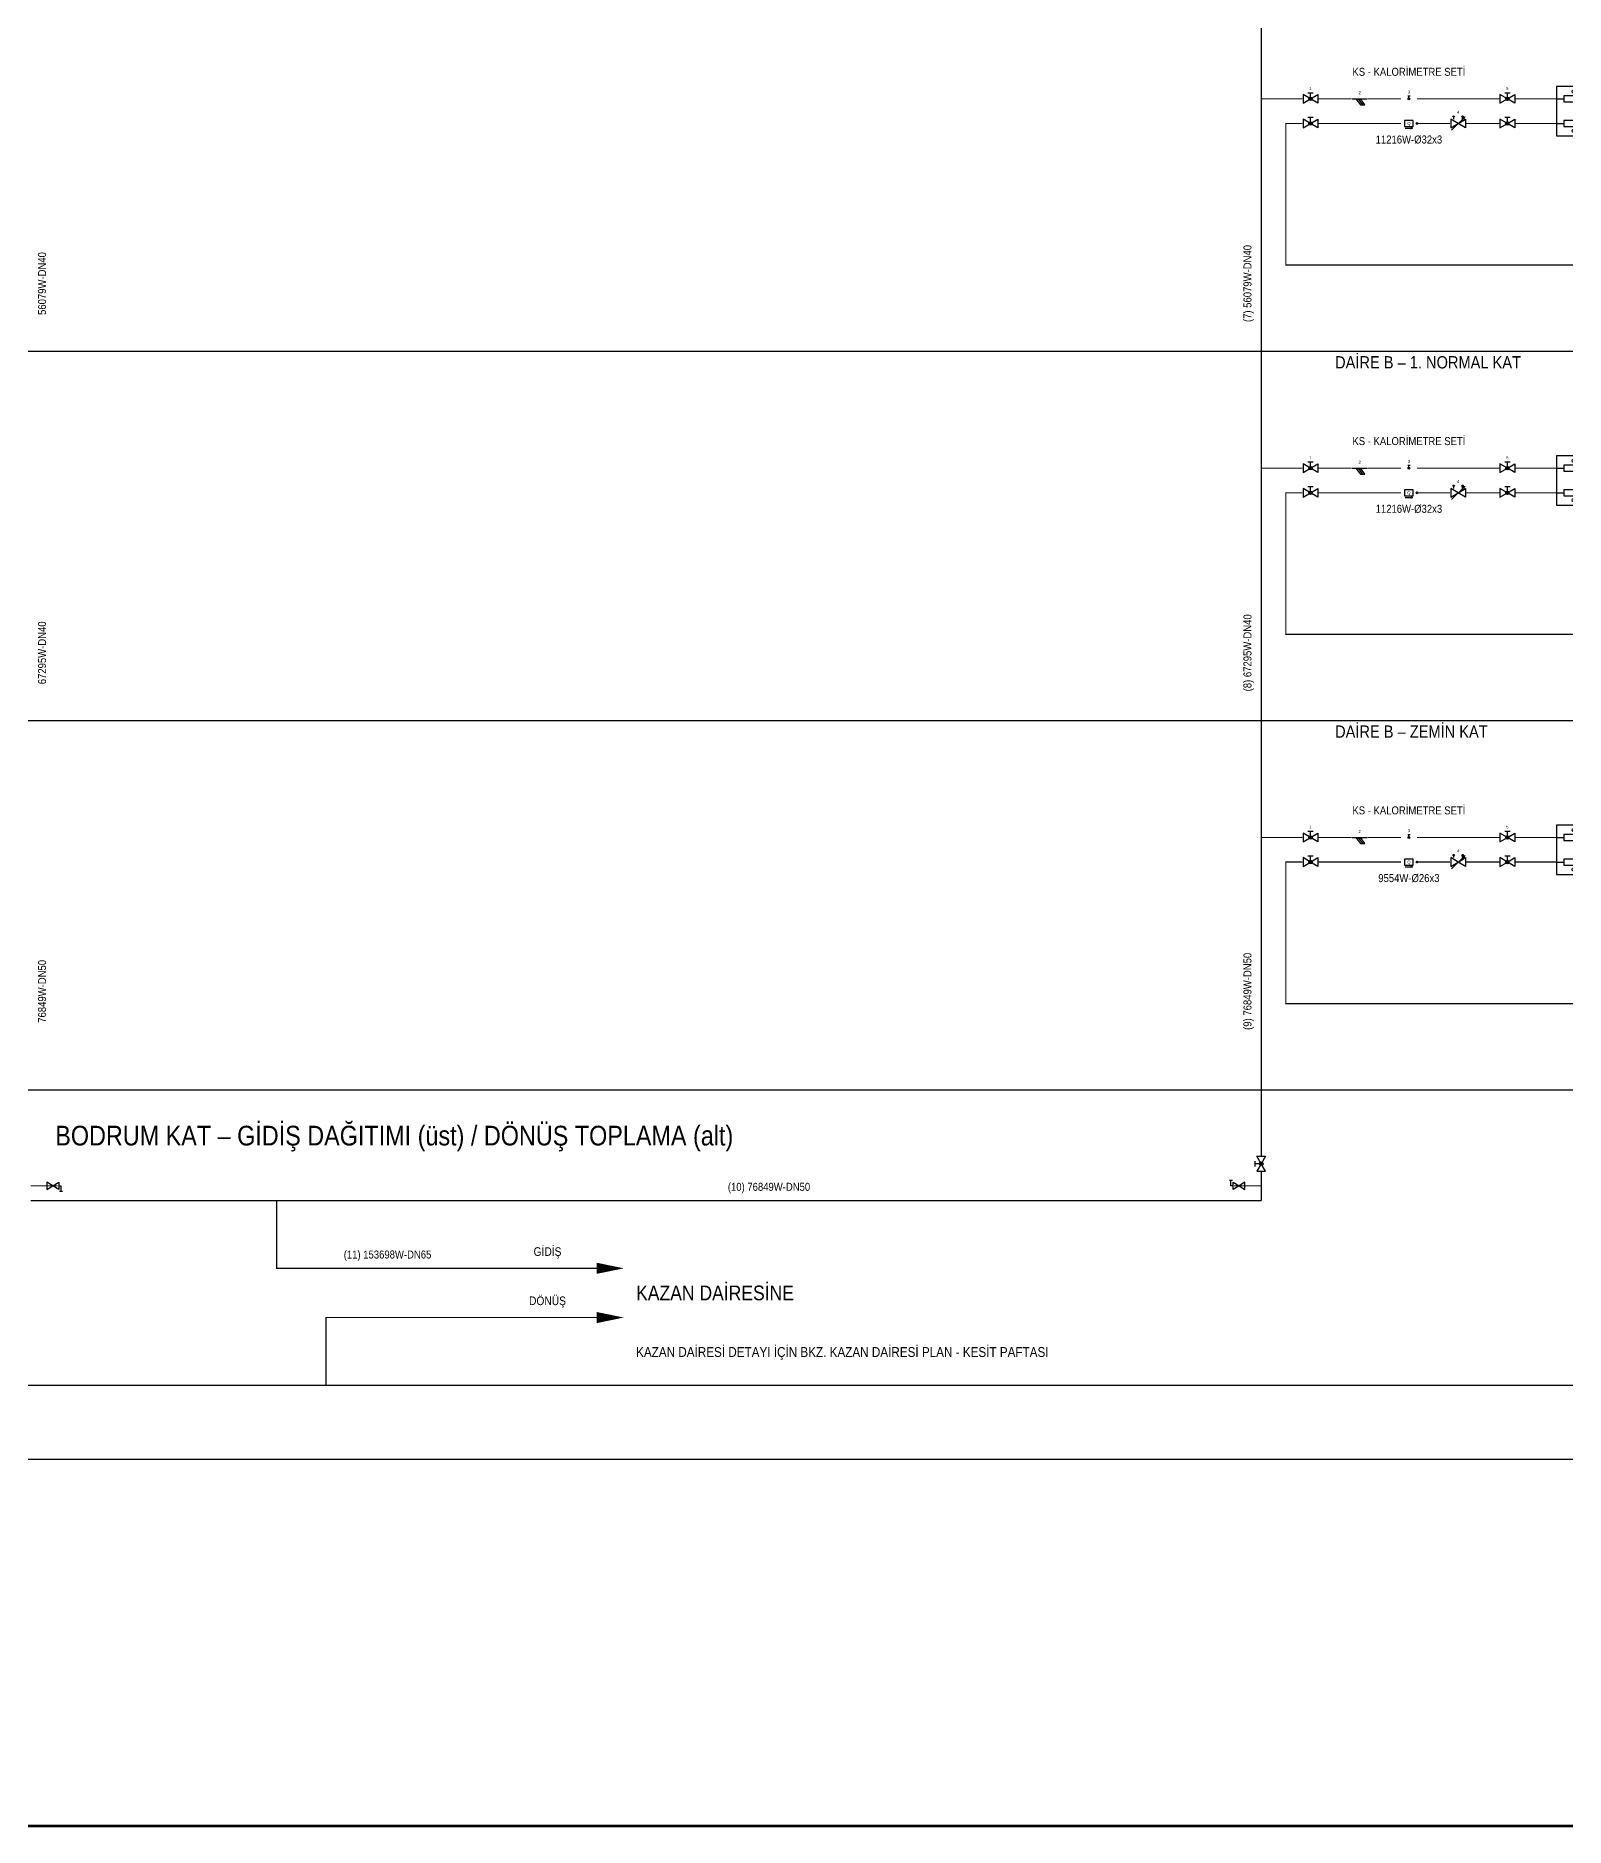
# Model space of a CAD drawing. Header units: centimetres. Extents: x -61 to 14522, y -12981 to 1521.
# Drawn here: x 4005 to 5248, y -4499 to -3044 of the extents above; entities that cross this region are included whole.
import ezdxf
from ezdxf.enums import TextEntityAlignment as Align

# ---------------------------------------------------------------- set-up
doc = ezdxf.new("R2010")
doc.units = ezdxf.units.CM
doc.linetypes.add('DASHED', pattern=[1.524, 1.27, -0.254])
for name, color, linetype in [('ROTAS-CIHAZ', 135, 'Continuous'), ('ROTAS-ISITMA-CAP', 41, 'Continuous'), ('ROTAS-ISITMA-DONUS', 30, 'DASHED'), ('ROTAS-ISITMA-GIDIS', 10, 'Continuous'), ('ROTAS-ISITMA-KOLEKTOR', 6, 'Continuous'), ('ROTAS-ISITMA-SEMBOL', 1, 'Continuous'), ('ROTAS-KAT-BANDI', 8, 'Continuous'), ('ROTAS-MASKE', 7, 'Continuous'), ('ROTAS-PAFTA', 7, 'Continuous'), ('ROTAS-YAZI', 7, 'Continuous')]:
    doc.layers.add(name, color=color, linetype=linetype)
doc.styles.add('ROTAS', font='arial.ttf')

# ---------------------------------------------------------------- blocks, each defined once
blk = doc.blocks.new('ROTAS-KOLEKTOR-SEMA-7')
for p, q in [((0, 30), (6, 30)), ((14, 32.5), (14, 40)), ((28, 32.5), (28, 40)), ((42, 32.5), (42, 40)), ((56, 32.5), (56, 40)), ((70, 32.5), (70, 40)), ((84, 32.5), (84, 40)), ((98, 32.5), (98, 40)), ((108, 30), (110.5, 30)), ((0, 10), (6, 10)), ((14, 7.5), (14, 0)), ((28, 7.5), (28, 0)), ((42, 7.5), (42, 0)), ((56, 7.5), (56, 0)), ((70, 7.5), (70, 0)), ((84, 7.5), (84, 0)), ((98, 7.5), (98, 0)), ((108, 10), (110.5, 10))]:
    blk.add_line(p, q)
for points in [[(0, 0), (112, 0), (112, 40), (0, 40)], [(6, 27.5), (108, 27.5), (108, 32.5), (6, 32.5)], [(6, 7.5), (108, 7.5), (108, 12.5), (6, 12.5)]]:
    blk.add_lwpolyline(points, close=True)
for centre in [(14, 36), (28, 36), (42, 36), (56, 36), (70, 36), (84, 36), (98, 36), (14, 4), (28, 4), (42, 4), (56, 4), (70, 4), (84, 4), (98, 4)]:
    blk.add_circle(centre, 1.4)
blk = doc.blocks.new('ROTAS-R-KURESEL-VANA')
blk.add_hatch(color=7).paths.add_polyline_path([(2.4, 0), (2.3, 0.6), (2.1, 1.2), (1.7, 1.7), (1.2, 2.1), (0.6, 2.3), (0, 2.4), (-0.6, 2.3), (-1.2, 2.1), (-1.7, 1.7), (-2.1, 1.2), (-2.3, 0.6), (-2.4, 0), (-2.3, -0.6), (-2.1, -1.2), (-1.7, -1.7), (-1.2, -2.1), (-0.6, -2.3), (0, -2.4), (0.6, -2.3), (1.2, -2.1), (1.7, -1.7), (2.1, -1.2), (2.3, -0.6)])
for p, q in [((-3.6, 8.4), (3.6, 8.4)), ((0, 2.4), (0, 8.4))]:
    blk.add_line(p, q)
for points in [[(-10, 6), (-10, -6), (0, 0)], [(10, 6), (10, -6), (0, 0)]]:
    blk.add_lwpolyline(points, close=True)
blk.add_circle((0, 0), 2.4)
at = {"style": 'ROTAS'}
blk.add_attdef('NO', text='', height=6, dxfattribs=at).set_placement((0, 11), align=Align.BOTTOM_CENTER)
blk = doc.blocks.new('ROTAS-R-PISLIK-TUTUCU')
for p, q in [((-10, 0), (10, 0)), ((-2, 0), (4, -8))]:
    blk.add_line(p, q)
blk.add_lwpolyline([(-5, 0), (1, -8), (7, -8), (1, 0)])
at = {"style": 'ROTAS'}
blk.add_attdef('NO', text='', height=6, dxfattribs=at).set_placement((0, 5), align=Align.BOTTOM_CENTER)
blk = doc.blocks.new('ROTAS-KALORIMETRE-SENSOR')
blk.add_hatch(color=7).paths.add_polyline_path([(1.2, 0), (1.2, 0.3), (1, 0.6), (0.8, 0.8), (0.6, 1), (0.3, 1.2), (0, 1.2), (-0.3, 1.2), (-0.6, 1), (-0.8, 0.8), (-1, 0.6), (-1.2, 0.3), (-1.2, 0), (-1.2, -0.3), (-1, -0.6), (-0.8, -0.8), (-0.6, -1), (-0.3, -1.2), (0, -1.2), (0.3, -1.2), (0.6, -1), (0.8, -0.8), (1, -0.6), (1.2, -0.3)])
for p, q in [((-1.6, 4), (1.6, 4)), ((0, 1.2), (0, 4))]:
    blk.add_line(p, q)
blk.add_circle((0, 0), 1.2)
at = {"style": 'ROTAS'}
blk.add_attdef('NO', text='', height=6, dxfattribs=at).set_placement((0, 6), align=Align.BOTTOM_CENTER)
blk = doc.blocks.new('ROTAS-R-KALORIMETRE-SAG')
blk.add_hatch(color=7).paths.add_polyline_path([(12.2, 0), (12.2, 0.3), (12, 0.6), (11.8, 0.8), (11.6, 1), (11.3, 1.2), (11, 1.2), (10.7, 1.2), (10.4, 1), (10.2, 0.8), (10, 0.6), (9.8, 0.3), (9.8, 0), (9.8, -0.3), (10, -0.6), (10.2, -0.8), (10.4, -1), (10.7, -1.2), (11, -1.2), (11.3, -1.2), (11.6, -1), (11.8, -0.8), (12, -0.6), (12.2, -0.3)])
blk.add_line((-5, -6.5), (5, -6.5))
blk.add_lwpolyline([(-6, -4), (6, -4), (6, 4), (-6, 4)], close=True)
blk.add_lwpolyline([(2, -5.5), (5, -6.5), (2, -7.5)])
blk.add_circle((11, 0), 1.2)
at = {"style": 'ROTAS'}
blk.add_text('Q', height=4, dxfattribs=at).set_placement((0, 0), align=Align.MIDDLE_CENTER)
blk.add_attdef('NO', text='', height=6, dxfattribs=at).set_placement((0, 7), align=Align.BOTTOM_CENTER)
blk = doc.blocks.new('ROTAS-BALANS-VANASI')
for p, q in [((-9, -9), (9, 9)), ((-6, 6), (-6, 8.4)), ((6, 6), (6, 8.4))]:
    blk.add_line(p, q)
for points in [[(-10, 6), (-10, -6), (0, 0)], [(10, 6), (10, -6), (0, 0)]]:
    blk.add_lwpolyline(points, close=True)
blk.add_lwpolyline([(5.6, 7.3), (9, 9), (7.3, 5.6)])
for centre in [(-6, 9.4), (6, 9.4)]:
    blk.add_circle(centre, 1)
at = {"style": 'ROTAS'}
blk.add_attdef('NO', text='', height=6, dxfattribs=at).set_placement((0, 12), align=Align.BOTTOM_CENTER)
blk = doc.blocks.new('ROTAS-KOLEKTOR-SEMA-8')
for p, q in [((0, 30), (6, 30)), ((14, 32.5), (14, 40)), ((28, 32.5), (28, 40)), ((42, 32.5), (42, 40)), ((56, 32.5), (56, 40)), ((70, 32.5), (70, 40)), ((84, 32.5), (84, 40)), ((98, 32.5), (98, 40)), ((112, 32.5), (112, 40)), ((122, 30), (124.5, 30)), ((0, 10), (6, 10)), ((14, 7.5), (14, 0)), ((28, 7.5), (28, 0)), ((42, 7.5), (42, 0)), ((56, 7.5), (56, 0)), ((70, 7.5), (70, 0)), ((84, 7.5), (84, 0)), ((98, 7.5), (98, 0)), ((112, 7.5), (112, 0)), ((122, 10), (124.5, 10))]:
    blk.add_line(p, q)
for points in [[(0, 0), (126, 0), (126, 40), (0, 40)], [(6, 27.5), (122, 27.5), (122, 32.5), (6, 32.5)], [(6, 7.5), (122, 7.5), (122, 12.5), (6, 12.5)]]:
    blk.add_lwpolyline(points, close=True)
for centre in [(14, 36), (28, 36), (42, 36), (56, 36), (70, 36), (84, 36), (98, 36), (112, 36), (14, 4), (28, 4), (42, 4), (56, 4), (70, 4), (84, 4), (98, 4), (112, 4)]:
    blk.add_circle(centre, 1.4)
blk = doc.blocks.new('ROTAS-R-BOSALTMA')
for p, q in [((8, 0), (11, 0)), ((11, 0), (11, -7)), ((9, -7), (13, -7))]:
    blk.add_line(p, q)
for points in [[(-8, 4.8), (-8, -4.8), (0, 0)], [(8, 4.8), (8, -4.8), (0, 0)]]:
    blk.add_lwpolyline(points, close=True)

msp = doc.modelspace()

# ---------------------------------------------------------------- linework, layer by layer
at = {"layer": 'ROTAS-ISITMA-DONUS', "ltscale": 12, "const_width": 1}
for points in [[(5241, -3115), (5021, -3115), (5021, -3230), (6902, -3230)], [(5241, -3415), (5021, -3415), (5021, -3530), (6902, -3530)], [(5241, -3715), (5021, -3715), (5021, -3830), (6902, -3830)], [(4241, -4140), (4241, -4085), (4461, -4085)], [(2100, -4140), (6902, -4140)]]:
    msp.add_lwpolyline(points, dxfattribs=at)
at = {"layer": 'ROTAS-ISITMA-GIDIS', "const_width": 1}
for points in [[(5001, -3990), (5001, -1838)], [(5001, -3095), (5241, -3095)], [(5001, -3395), (5241, -3395)], [(5001, -3695), (5241, -3695)], [(4001, -3978), (4023, -3978)], [(5001, -3978), (4979, -3978)], [(4001, -3990), (5001, -3990)], [(4201, -3990), (4201, -4045), (4461, -4045)]]:
    msp.add_lwpolyline(points, dxfattribs=at)
at = {"layer": 'ROTAS-ISITMA-SEMBOL', "color": 10}
msp.add_lwpolyline([(4461, -4045, 9, 0, 0), (4483, -4045, 0, 0, 0)], format="xyseb", dxfattribs=at)
at = {"layer": 'ROTAS-ISITMA-SEMBOL', "color": 30}
msp.add_lwpolyline([(4461, -4085, 9, 0, 0), (4483, -4085, 0, 0, 0)], format="xyseb", dxfattribs=at)
at = {"layer": 'ROTAS-KAT-BANDI'}
for points in [[(2000, -3300), (7052, -3300)], [(2000, -3600), (7052, -3600)], [(2000, -3900), (7052, -3900)], [(2000, -4200), (7052, -4200)]]:
    msp.add_lwpolyline(points, dxfattribs=at)

# ---------------------------------------------------------------- block references
at = {"layer": 'ROTAS-ISITMA-KOLEKTOR'}
for name, p in [('ROTAS-KOLEKTOR-SEMA-8', (5241, -3125)), ('ROTAS-KOLEKTOR-SEMA-8', (5241, -3425)), ('ROTAS-KOLEKTOR-SEMA-7', (5241, -3725))]:
    msp.add_blockref(name, p, dxfattribs=at)
at = {"layer": 'ROTAS-ISITMA-SEMBOL', "xscale": 0.6, "yscale": 0.6}
msp.add_blockref('ROTAS-R-BOSALTMA', (4019, -3978), dxfattribs=at)
at = {"layer": 'ROTAS-ISITMA-SEMBOL', "xscale": 0.6, "yscale": 0.6, "rotation": 180}
msp.add_blockref('ROTAS-R-BOSALTMA', (4983, -3978), dxfattribs=at)

# ---------------------------------------------------------------- wipeouts: each hides what was drawn before it
for points in [[(5082.9, -3077.9), (5155.8, -3077.9), (5155.8, -3068.1), (5082.9, -3068.1)], [(4015.1, -3266.5), (4015.1, -3226.8), (4005.4, -3226.8), (4005.4, -3266.5)], [(5082.9, -3377.9), (5155.8, -3377.9), (5155.8, -3368.1), (5082.9, -3368.1)], [(4015.1, -3566.5), (4015.1, -3526.8), (4005.4, -3526.8), (4005.4, -3566.5)], [(5082.9, -3677.9), (5155.8, -3677.9), (5155.8, -3668.1), (5082.9, -3668.1)], [(4015.1, -3841.5), (4015.1, -3801.8), (4005.4, -3801.8), (4005.4, -3841.5)], [(4017, -3954), (4473.8, -3954), (4473.8, -3930), (4017, -3930)], [(4491, -4119), (4760.2, -4119), (4760.2, -4107), (4491, -4107)]]:
    msp.add_wipeout(points).dxf.layer = 'ROTAS-MASKE'

# ---------------------------------------------------------------- next in the draw order: texts
at = {"layer": 'ROTAS-CIHAZ', "style": 'ROTAS', "width": 0.85}
for p in [(5121, -3073), (5121, -3373), (5121, -3673)]:
    msp.add_text('KS - KALORİMETRE SETİ', height=6.5, dxfattribs=at).set_placement(p, align=Align.MIDDLE_CENTER)
at = {"layer": 'ROTAS-ISITMA-CAP', "style": 'ROTAS', "width": 0.85}
for s, p in [('56079W-DN40', (4007, -3245)), ('67295W-DN40', (4007, -3545)), ('76849W-DN50', (4007, -3820))]:
    msp.add_text(s, height=6.5, rotation=90, dxfattribs=at).set_placement(p, align=Align.TOP_CENTER)
at = {"layer": 'ROTAS-KAT-BANDI', "style": 'ROTAS', "width": 0.85}
msp.add_text('BODRUM KAT – GİDİŞ DAĞITIMI (üst) / DÖNÜŞ TOPLAMA (alt)', height=16, dxfattribs=at).set_placement((4021, -3950), align=Align.BOTTOM_LEFT)
at = {"layer": 'ROTAS-YAZI', "style": 'ROTAS', "width": 0.85}
msp.add_text('KAZAN DAİRESİ DETAYI İÇİN BKZ. KAZAN DAİRESİ PLAN - KESİT PAFTASI', height=8, dxfattribs=at).set_placement((4493, -4113), align=Align.MIDDLE_LEFT)

# ---------------------------------------------------------------- next in the draw order: wipeouts: each hides what was drawn before it
for points in [[(5034.5, -3099), (5047.5, -3099), (5047.5, -3091), (5034.5, -3091)], [(5074.5, -3099), (5087.5, -3099), (5087.5, -3091), (5074.5, -3091)], [(5114.5, -3099), (5127.5, -3099), (5127.5, -3091), (5114.5, -3091)], [(5194.5, -3099), (5207.5, -3099), (5207.5, -3091), (5194.5, -3091)], [(5034.5, -3119), (5047.5, -3119), (5047.5, -3111), (5034.5, -3111)], [(5114.5, -3119), (5127.5, -3119), (5127.5, -3111), (5114.5, -3111)], [(5154.5, -3119), (5167.5, -3119), (5167.5, -3111), (5154.5, -3111)], [(5194.5, -3119), (5207.5, -3119), (5207.5, -3111), (5194.5, -3111)], [(4996.6, -3273.1), (4996.6, -3220.1), (4986.9, -3220.1), (4986.9, -3273.1)], [(5058.5, -3319.5), (5180.8, -3319.5), (5180.8, -3304.5), (5058.5, -3304.5)], [(5034.5, -3399), (5047.5, -3399), (5047.5, -3391), (5034.5, -3391)], [(5074.5, -3399), (5087.5, -3399), (5087.5, -3391), (5074.5, -3391)], [(5114.5, -3399), (5127.5, -3399), (5127.5, -3391), (5114.5, -3391)], [(5194.5, -3399), (5207.5, -3399), (5207.5, -3391), (5194.5, -3391)], [(5034.5, -3419), (5047.5, -3419), (5047.5, -3411), (5034.5, -3411)], [(5114.5, -3419), (5127.5, -3419), (5127.5, -3411), (5114.5, -3411)], [(5154.5, -3419), (5167.5, -3419), (5167.5, -3411), (5154.5, -3411)], [(5194.5, -3419), (5207.5, -3419), (5207.5, -3411), (5194.5, -3411)], [(4996.6, -3573.1), (4996.6, -3520.1), (4986.9, -3520.1), (4986.9, -3573.1)], [(5058.5, -3619.5), (5160.4, -3619.5), (5160.4, -3604.5), (5058.5, -3604.5)], [(5034.5, -3699), (5047.5, -3699), (5047.5, -3691), (5034.5, -3691)], [(5074.5, -3699), (5087.5, -3699), (5087.5, -3691), (5074.5, -3691)], [(5114.5, -3699), (5127.5, -3699), (5127.5, -3691), (5114.5, -3691)], [(5194.5, -3699), (5207.5, -3699), (5207.5, -3691), (5194.5, -3691)], [(5034.5, -3719), (5047.5, -3719), (5047.5, -3711), (5034.5, -3711)], [(5114.5, -3719), (5127.5, -3719), (5127.5, -3711), (5114.5, -3711)], [(5154.5, -3719), (5167.5, -3719), (5167.5, -3711), (5154.5, -3711)], [(5194.5, -3719), (5207.5, -3719), (5207.5, -3711), (5194.5, -3711)], [(4996.6, -3848.1), (4996.6, -3795.1), (4986.9, -3795.1), (4986.9, -3848.1)], [(4997, -3966.5), (5005, -3966.5), (5005, -3953.5), (4997, -3953.5)], [(4571.2, -3985.6), (4627.5, -3985.6), (4627.5, -3975.9), (4571.2, -3975.9)], [(4259.6, -4040.6), (4319.2, -4040.6), (4319.2, -4030.9), (4259.6, -4030.9)], [(4408.6, -4038.8), (4429.9, -4038.8), (4429.9, -4028.2), (4408.6, -4028.2)], [(4490, -4074), (4587.8, -4074), (4587.8, -4056), (4490, -4056)], [(4408.6, -4078.8), (4429.9, -4078.8), (4429.9, -4068.2), (4408.6, -4068.2)]]:
    msp.add_wipeout(points).dxf.layer = 'ROTAS-MASKE'

# ---------------------------------------------------------------- next in the draw order: block references
at = {"layer": 'ROTAS-ISITMA-SEMBOL'}
ref = msp.add_blockref('ROTAS-R-KURESEL-VANA', (5041, -3095), dxfattribs=dict(at, xscale=0.6, yscale=0.6))
ref.add_attrib('NO', '1', dxfattribs={"layer": '0', "height": 2.4, "style": 'ROTAS'}).set_placement((5041, -3088.4), align=Align.BOTTOM_CENTER)
ref = msp.add_blockref('ROTAS-R-PISLIK-TUTUCU', (5081, -3095), dxfattribs=dict(at, xscale=0.6, yscale=0.6))
ref.add_attrib('NO', '2', dxfattribs={"layer": '0', "height": 2.4, "style": 'ROTAS'}).set_placement((5081, -3092), align=Align.BOTTOM_CENTER)
ref = msp.add_blockref('ROTAS-KALORIMETRE-SENSOR', (5121, -3095), dxfattribs=dict(at, xscale=0.6, yscale=0.6))
ref.add_attrib('NO', '3', dxfattribs={"layer": '0', "height": 2.4, "style": 'ROTAS'}).set_placement((5121, -3091.4), align=Align.BOTTOM_CENTER)
ref = msp.add_blockref('ROTAS-R-KURESEL-VANA', (5201, -3095), dxfattribs=dict(at, xscale=0.6, yscale=0.6))
ref.add_attrib('NO', '5', dxfattribs={"layer": '0', "height": 2.4, "style": 'ROTAS'}).set_placement((5201, -3088.4), align=Align.BOTTOM_CENTER)
at = {"layer": 'ROTAS-ISITMA-SEMBOL', "xscale": 0.6, "yscale": 0.6}
for name, p in [('ROTAS-R-KURESEL-VANA', (5041, -3115)), ('ROTAS-R-KALORIMETRE-SAG', (5121, -3115)), ('ROTAS-R-KURESEL-VANA', (5201, -3115)), ('ROTAS-R-KURESEL-VANA', (5041, -3415)), ('ROTAS-R-KALORIMETRE-SAG', (5121, -3415)), ('ROTAS-R-KURESEL-VANA', (5201, -3415)), ('ROTAS-R-KURESEL-VANA', (5041, -3715)), ('ROTAS-R-KURESEL-VANA', (5201, -3715)), ('ROTAS-R-KALORIMETRE-SAG', (5121, -3715))]:
    msp.add_blockref(name, p, dxfattribs=at)
at = {"layer": 'ROTAS-ISITMA-SEMBOL'}
ref = msp.add_blockref('ROTAS-BALANS-VANASI', (5161, -3115), dxfattribs=dict(at, xscale=0.6, yscale=0.6))
ref.add_attrib('NO', '4', dxfattribs={"layer": '0', "height": 2.4, "style": 'ROTAS'}).set_placement((5161, -3107.8), align=Align.BOTTOM_CENTER)
ref = msp.add_blockref('ROTAS-R-KURESEL-VANA', (5041, -3395), dxfattribs=dict(at, xscale=0.6, yscale=0.6))
ref.add_attrib('NO', '1', dxfattribs={"layer": '0', "height": 2.4, "style": 'ROTAS'}).set_placement((5041, -3388.4), align=Align.BOTTOM_CENTER)
ref = msp.add_blockref('ROTAS-R-PISLIK-TUTUCU', (5081, -3395), dxfattribs=dict(at, xscale=0.6, yscale=0.6))
ref.add_attrib('NO', '2', dxfattribs={"layer": '0', "height": 2.4, "style": 'ROTAS'}).set_placement((5081, -3392), align=Align.BOTTOM_CENTER)
ref = msp.add_blockref('ROTAS-KALORIMETRE-SENSOR', (5121, -3395), dxfattribs=dict(at, xscale=0.6, yscale=0.6))
ref.add_attrib('NO', '3', dxfattribs={"layer": '0', "height": 2.4, "style": 'ROTAS'}).set_placement((5121, -3391.4), align=Align.BOTTOM_CENTER)
ref = msp.add_blockref('ROTAS-R-KURESEL-VANA', (5201, -3395), dxfattribs=dict(at, xscale=0.6, yscale=0.6))
ref.add_attrib('NO', '5', dxfattribs={"layer": '0', "height": 2.4, "style": 'ROTAS'}).set_placement((5201, -3388.4), align=Align.BOTTOM_CENTER)
ref = msp.add_blockref('ROTAS-BALANS-VANASI', (5161, -3415), dxfattribs=dict(at, xscale=0.6, yscale=0.6))
ref.add_attrib('NO', '4', dxfattribs={"layer": '0', "height": 2.4, "style": 'ROTAS'}).set_placement((5161, -3407.8), align=Align.BOTTOM_CENTER)
ref = msp.add_blockref('ROTAS-R-KURESEL-VANA', (5041, -3695), dxfattribs=dict(at, xscale=0.6, yscale=0.6))
ref.add_attrib('NO', '1', dxfattribs={"layer": '0', "height": 2.4, "style": 'ROTAS'}).set_placement((5041, -3688.4), align=Align.BOTTOM_CENTER)
ref = msp.add_blockref('ROTAS-R-PISLIK-TUTUCU', (5081, -3695), dxfattribs=dict(at, xscale=0.6, yscale=0.6))
ref.add_attrib('NO', '2', dxfattribs={"layer": '0', "height": 2.4, "style": 'ROTAS'}).set_placement((5081, -3692), align=Align.BOTTOM_CENTER)
ref = msp.add_blockref('ROTAS-KALORIMETRE-SENSOR', (5121, -3695), dxfattribs=dict(at, xscale=0.6, yscale=0.6))
ref.add_attrib('NO', '3', dxfattribs={"layer": '0', "height": 2.4, "style": 'ROTAS'}).set_placement((5121, -3691.4), align=Align.BOTTOM_CENTER)
ref = msp.add_blockref('ROTAS-R-KURESEL-VANA', (5201, -3695), dxfattribs=dict(at, xscale=0.6, yscale=0.6))
ref.add_attrib('NO', '5', dxfattribs={"layer": '0', "height": 2.4, "style": 'ROTAS'}).set_placement((5201, -3688.4), align=Align.BOTTOM_CENTER)
ref = msp.add_blockref('ROTAS-BALANS-VANASI', (5161, -3715), dxfattribs=dict(at, xscale=0.6, yscale=0.6))
ref.add_attrib('NO', '4', dxfattribs={"layer": '0', "height": 2.4, "style": 'ROTAS'}).set_placement((5161, -3707.8), align=Align.BOTTOM_CENTER)
at = {"layer": 'ROTAS-ISITMA-SEMBOL', "xscale": 0.6, "yscale": 0.6, "rotation": 90}
msp.add_blockref('ROTAS-R-KURESEL-VANA', (5001, -3960), dxfattribs=at)

# ---------------------------------------------------------------- next in the draw order: texts
at = {"layer": 'ROTAS-CIHAZ', "style": 'ROTAS', "width": 0.85}
msp.add_text('KAZAN DAİRESİNE', height=12, dxfattribs=at).set_placement((4493, -4065), align=Align.MIDDLE_LEFT)
at = {"layer": 'ROTAS-ISITMA-CAP', "style": 'ROTAS', "width": 0.85}
for s, p in [('(7) 56079W-DN40', (4995, -3245)), ('(8) 67295W-DN40', (4995, -3545)), ('(9) 76849W-DN50', (4995, -3820))]:
    msp.add_text(s, height=6.5, rotation=90, dxfattribs=at).set_placement(p, align=Align.BOTTOM_CENTER)
for s, p in [('(10) 76849W-DN50', (4601, -3984)), ('(11) 153698W-DN65', (4291, -4039))]:
    msp.add_text(s, height=6.5, dxfattribs=at).set_placement(p, align=Align.BOTTOM_CENTER)
at = {"layer": 'ROTAS-YAZI', "style": 'ROTAS', "width": 0.85}
for s, p in [('DAİRE B – 1. NORMAL KAT', (5061, -3317)), ('DAİRE B – ZEMİN KAT', (5061, -3617))]:
    msp.add_text(s, height=10, dxfattribs=at).set_placement(p, align=Align.BOTTOM_LEFT)
for s, p in [('GİDİŞ', (4421, -4037)), ('DÖNÜŞ', (4421, -4077))]:
    msp.add_text(s, height=7, dxfattribs=at).set_placement(p, align=Align.BOTTOM_CENTER)

# ---------------------------------------------------------------- next in the draw order: wipeouts: each hides what was drawn before it
for points in [[(5097.9, -3132.9), (5140.9, -3132.9), (5140.9, -3123.1), (5097.9, -3123.1)], [(5097.9, -3432.9), (5140.9, -3432.9), (5140.9, -3423.1), (5097.9, -3423.1)], [(5099.5, -3732.9), (5139.2, -3732.9), (5139.2, -3723.1), (5099.5, -3723.1)]]:
    msp.add_wipeout(points).dxf.layer = 'ROTAS-MASKE'

# ---------------------------------------------------------------- next in the draw order: linework, layer by layer
at = {"layer": 'ROTAS-PAFTA', "const_width": 2}
msp.add_lwpolyline([(1940, -4498), (9652, -4498), (9652, -1580), (1940, -1580)], close=True, dxfattribs=at)

# ---------------------------------------------------------------- next in the draw order: texts
at = {"layer": 'ROTAS-ISITMA-CAP', "style": 'ROTAS', "width": 0.85}
for s, p in [('11216W-Ø32x3', (5121, -3128)), ('11216W-Ø32x3', (5121, -3428)), ('9554W-Ø26x3', (5121, -3728))]:
    msp.add_text(s, height=6.5, dxfattribs=at).set_placement(p, align=Align.MIDDLE_CENTER)

doc.saveas('drawing.dxf')
